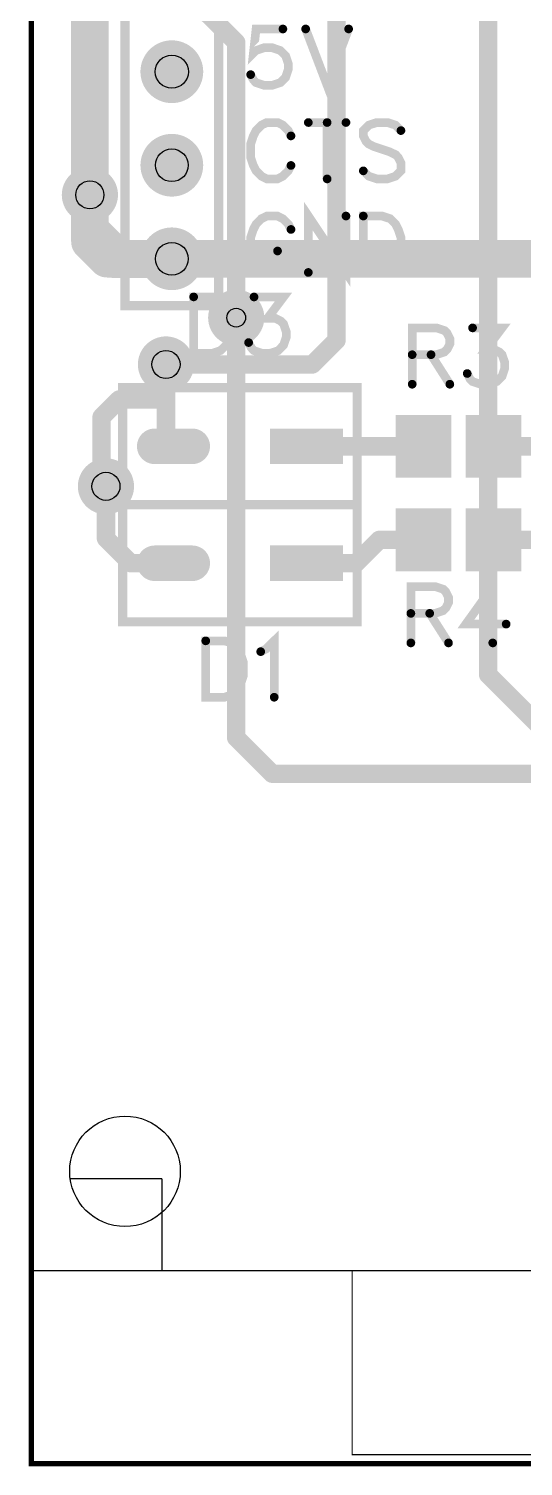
# Model space of a CAD drawing. Extents: x -88 to 103, y -135 to 135.
# Drawn here: x -0.07 to 13.34, y -0.07 to 38.96 of the extents above; entities that cross this region are included whole.
import ezdxf

# ---------------------------------------------------------------- set-up
doc = ezdxf.new("R2010")
doc.units = 0
for name, color, linetype in [('Board_Outline', 13, 'CONTINUOUS'), ('Bottom', 6, 'CONTINUOUS'), ('Bottom_Mask', 10, 'CONTINUOUS'), ('Drill_Bottom', 8, 'CONTINUOUS'), ('Drill_Top', 7, 'CONTINUOUS'), ('Top', 5, 'CONTINUOUS'), ('Top_Assy', 1, 'CONTINUOUS'), ('Top_Mask', 3, 'CONTINUOUS'), ('Top_Paste', 4, 'CONTINUOUS'), ('Top_Silk', 2, 'CONTINUOUS')]:
    doc.layers.add(name, color=color, linetype=linetype)

msp = doc.modelspace()

# ---------------------------------------------------------------- linework, layer by layer
at = {"layer": 'Board_Outline', "linetype": 'CONTINUOUS', "const_width": 0.14}
msp.add_lwpolyline([(-0.0005, 0), (79.9995, 0), (79.9995, 110), (-0.0005, 110), (-0.0005, 0)], dxfattribs=at)
at = {"layer": 'Bottom', "linetype": 'CONTINUOUS'}
for points, const_width in [([(12.3899, 45.6502), (12.3899, 21.4268)], 0.5), ([(8.2775, 41.1205), (8.2775, 30.5052)], 0.5), ([(5.5564, 38.5904), (3.8098, 40.337)], 0.5), ([(5.5564, 31.1182), (5.5564, 38.5904)], 0.5), ([(1.5872, 34.4523), (1.5872, 33.3409)], 1.016), ([(1.5872, 33.3409), (2.2223, 32.7058)], 1.016), ([(2.2223, 32.7058), (3.7987, 32.7058)], 1.016), ([(3.7987, 32.7058), (3.8098, 32.717)], 1.016), ([(8.2775, 30.5052), (7.6203, 29.848)], 0.5), ([(7.6203, 29.848), (3.6512, 29.848)], 0.5), ([(12.3899, 21.4268), (19.6866, 14.1301)], 0.5)]:
    msp.add_lwpolyline(points, dxfattribs=dict(at, const_width=const_width))
for points, const_width in [([(5.4314, 38.5904, 1), (5.6814, 38.5904, 1), (5.4314, 38.5904, 1)], 0.25), ([(5.4314, 38.5904, 1), (5.6814, 38.5904, 1), (5.4314, 38.5904, 1)], 0.25), ([(4.1848, 37.797, 1), (3.4348, 37.797, 1), (4.1848, 37.797, 1)], 0.75), ([(4.1845, 35.257, 1), (3.4352, 35.257, 1), (4.1845, 35.257, 1)], 0.7493), ([(1.9682, 34.4523, 1), (1.2062, 34.4523, 1), (1.9682, 34.4523, 1)], 0.762), ([(1.3332, 34.4523, 1), (1.8412, 34.4523, 1), (1.3332, 34.4523, 1)], 0.508), ([(1.3332, 33.3409, 1), (1.8412, 33.3409, 1), (1.3332, 33.3409, 1)], 0.508), ([(1.3332, 33.3409, 1), (1.8412, 33.3409, 1), (1.3332, 33.3409, 1)], 0.508), ([(1.9683, 32.7058, 1), (2.4763, 32.7058, 1), (1.9683, 32.7058, 1)], 0.508), ([(1.9683, 32.7058, 1), (2.4763, 32.7058, 1), (1.9683, 32.7058, 1)], 0.508), ([(4.1845, 32.717, 1), (3.4352, 32.717, 1), (4.1845, 32.717, 1)], 0.7493), ([(3.5447, 32.7058, 1), (4.0527, 32.7058, 1), (3.5447, 32.7058, 1)], 0.508), ([(3.5447, 32.7058, 1), (4.0527, 32.7058, 1), (3.5447, 32.7058, 1)], 0.508), ([(3.5558, 32.717, 1), (4.0638, 32.717, 1), (3.5558, 32.717, 1)], 0.508), ([(5.9374, 31.1182, 1), (5.1754, 31.1182, 1), (5.9374, 31.1182, 1)], 0.762), ([(5.4314, 31.1182, 1), (5.6814, 31.1182, 1), (5.4314, 31.1182, 1)], 0.25), ([(4.0322, 29.848, 1), (3.2702, 29.848, 1), (4.0322, 29.848, 1)], 0.762), ([(8.1525, 30.5052, 1), (8.4025, 30.5052, 1), (8.1525, 30.5052, 1)], 0.25), ([(8.1525, 30.5052, 1), (8.4025, 30.5052, 1), (8.1525, 30.5052, 1)], 0.25), ([(3.5262, 29.848, 1), (3.7762, 29.848, 1), (3.5262, 29.848, 1)], 0.25), ([(7.4953, 29.848, 1), (7.7453, 29.848, 1), (7.4953, 29.848, 1)], 0.25), ([(7.4953, 29.848, 1), (7.7453, 29.848, 1), (7.4953, 29.848, 1)], 0.25), ([(2.404, 26.5378, 1), (1.642, 26.5378, 1), (2.404, 26.5378, 1)], 0.762), ([(12.2649, 21.4268, 1), (12.5149, 21.4268, 1), (12.2649, 21.4268, 1)], 0.25), ([(12.2649, 21.4268, 1), (12.5149, 21.4268, 1), (12.2649, 21.4268, 1)], 0.25)]:
    msp.add_lwpolyline(points, format="xyb", dxfattribs=dict(at, const_width=const_width))
at = {"layer": 'Bottom_Mask', "linetype": 'CONTINUOUS'}
for points, const_width in [([(4.2358, 37.797, 1), (3.3838, 37.797, 1), (4.2358, 37.797, 1)], 0.852), ([(3.3838, 37.797, 1), (4.2358, 37.797, 1), (3.3838, 37.797, 1)], 0.852), ([(4.2355, 35.257, 1), (3.3842, 35.257, 1), (4.2355, 35.257, 1)], 0.8513), ([(3.3842, 35.257, 1), (4.2355, 35.257, 1), (3.3842, 35.257, 1)], 0.8513), ([(4.2355, 32.717, 1), (3.3842, 32.717, 1), (4.2355, 32.717, 1)], 0.8513), ([(3.3842, 32.717, 1), (4.2355, 32.717, 1), (3.3842, 32.717, 1)], 0.8513)]:
    msp.add_lwpolyline(points, format="xyb", dxfattribs=dict(at, const_width=const_width))
at = {"layer": 'Drill_Bottom'}
for centre, radius in [((3.8098, 37.797), 0.45), ((3.8098, 35.257), 0.4445), ((1.5872, 34.4523), 0.381), ((3.8098, 32.717), 0.4445), ((5.5564, 31.1182), 0.254), ((3.6512, 29.848), 0.381), ((2.023, 26.5378), 0.381), ((2.5396, 7.9381), 1.5)]:
    msp.add_circle(centre, radius, dxfattribs=at)
at = {"layer": 'Drill_Top'}
for centre, radius in [((3.8098, 37.797), 0.45), ((3.8098, 35.257), 0.4445), ((1.5872, 34.4523), 0.381), ((3.8098, 32.717), 0.4445), ((5.5564, 31.1182), 0.254), ((3.6512, 29.848), 0.381), ((2.023, 26.5378), 0.381), ((2.5396, 7.9381), 1.5)]:
    msp.add_circle(centre, radius, dxfattribs=at)
at = {"layer": 'Top', "linetype": 'CONTINUOUS'}
for points, const_width in [([(1.5872, 51.1228), (1.5872, 34.4523)], 1.016), ([(1.5872, 34.4523), (1.5872, 33.1821)], 1.016), ([(1.5872, 34.4523), (1.5872, 34.4523)], 1.016), ([(1.5872, 34.4523), (1.5872, 33.4997)], 1.016), ([(1.5872, 33.4997), (2.381, 32.7058)], 1.016), ([(1.5872, 33.1821), (2.0524, 32.717)], 1.016), ([(2.0524, 32.717), (3.8098, 32.717)], 1.016), ([(2.381, 32.7058), (3.7987, 32.7058)], 1.016), ([(3.7987, 32.7058), (3.8098, 32.717)], 1.016), ([(3.8098, 32.717), (14.7537, 32.717)], 1.016), ([(5.5564, 31.1182), (5.5564, 19.7112)], 0.5), ([(3.6512, 29.848), (3.6512, 27.625)], 0.5), ([(3.6512, 29.848), (3.6512, 28.8954)], 0.5), ([(2.381, 28.8954), (1.9047, 28.4191)], 0.5), ([(3.6512, 28.8954), (2.381, 28.8954)], 0.5), ([(1.9047, 28.4191), (1.9047, 26.5378)], 0.5), ([(3.6512, 27.625), (3.8552, 27.625)], 0.5), ([(7.4616, 27.625), (10.6366, 27.625)], 0.5), ([(10.6366, 27.625), (10.6366, 27.625)], 0.5), ([(14.6636, 27.625), (12.5366, 27.625)], 0.5), ([(1.9047, 26.5378), (2.023, 26.5378)], 0.5), ([(2.023, 26.5378), (2.023, 25.1255)], 0.5), ([(2.023, 25.1255), (2.6989, 24.4496)], 0.5), ([(9.4384, 25.0846), (8.8034, 24.4496)], 0.5), ([(10.6365, 25.0846), (9.4384, 25.0846)], 0.5), ([(14.1516, 25.085), (12.5365, 25.085)], 0.5), ([(12.5365, 25.085), (12.5365, 25.0846)], 0.5), ([(2.6989, 24.4496), (3.8555, 24.4496)], 0.5), ([(8.8034, 24.4496), (7.4619, 24.4496)], 0.5), ([(5.5564, 19.7112), (6.5332, 18.7344)], 0.5), ([(6.5332, 18.7344), (71.127, 18.7344)], 0.5)]:
    msp.add_lwpolyline(points, dxfattribs=dict(at, const_width=const_width))
for points, const_width in [([(4.1848, 37.797, 1), (3.4348, 37.797, 1), (4.1848, 37.797, 1)], 0.75), ([(4.1845, 35.257, 1), (3.4352, 35.257, 1), (4.1845, 35.257, 1)], 0.7493), ([(1.9682, 34.4523, 1), (1.2062, 34.4523, 1), (1.9682, 34.4523, 1)], 0.762), ([(1.3332, 34.4523, 1), (1.8412, 34.4523, 1), (1.3332, 34.4523, 1)], 0.508), ([(1.3332, 34.4523, 1), (1.8412, 34.4523, 1), (1.3332, 34.4523, 1)], 0.508), ([(1.3332, 34.4523, 1), (1.8412, 34.4523, 1), (1.3332, 34.4523, 1)], 0.508), ([(1.3332, 34.4523, 1), (1.8412, 34.4523, 1), (1.3332, 34.4523, 1)], 0.508), ([(1.3332, 33.4997, 1), (1.8412, 33.4997, 1), (1.3332, 33.4997, 1)], 0.508), ([(1.3332, 33.4997, 1), (1.8412, 33.4997, 1), (1.3332, 33.4997, 1)], 0.508), ([(1.3332, 33.1821, 1), (1.8412, 33.1821, 1), (1.3332, 33.1821, 1)], 0.508), ([(1.3332, 33.1821, 1), (1.8412, 33.1821, 1), (1.3332, 33.1821, 1)], 0.508), ([(1.7984, 32.717, 1), (2.3064, 32.717, 1), (1.7984, 32.717, 1)], 0.508), ([(1.7984, 32.717, 1), (2.3064, 32.717, 1), (1.7984, 32.717, 1)], 0.508), ([(2.127, 32.7058, 1), (2.635, 32.7058, 1), (2.127, 32.7058, 1)], 0.508), ([(2.127, 32.7058, 1), (2.635, 32.7058, 1), (2.127, 32.7058, 1)], 0.508), ([(4.1845, 32.717, 1), (3.4352, 32.717, 1), (4.1845, 32.717, 1)], 0.7493), ([(3.5447, 32.7058, 1), (4.0527, 32.7058, 1), (3.5447, 32.7058, 1)], 0.508), ([(3.5447, 32.7058, 1), (4.0527, 32.7058, 1), (3.5447, 32.7058, 1)], 0.508), ([(3.5558, 32.717, 1), (4.0638, 32.717, 1), (3.5558, 32.717, 1)], 0.508), ([(3.5558, 32.717, 1), (4.0638, 32.717, 1), (3.5558, 32.717, 1)], 0.508), ([(3.5558, 32.717, 1), (4.0638, 32.717, 1), (3.5558, 32.717, 1)], 0.508), ([(5.9374, 31.1182, 1), (5.1754, 31.1182, 1), (5.9374, 31.1182, 1)], 0.762), ([(5.4314, 31.1182, 1), (5.6814, 31.1182, 1), (5.4314, 31.1182, 1)], 0.25), ([(4.0322, 29.848, 1), (3.2702, 29.848, 1), (4.0322, 29.848, 1)], 0.762), ([(3.5262, 29.848, 1), (3.7762, 29.848, 1), (3.5262, 29.848, 1)], 0.25), ([(3.5262, 29.848, 1), (3.7762, 29.848, 1), (3.5262, 29.848, 1)], 0.25), ([(2.256, 28.8954, 1), (2.506, 28.8954, 1), (2.256, 28.8954, 1)], 0.25), ([(2.256, 28.8954, 1), (2.506, 28.8954, 1), (2.256, 28.8954, 1)], 0.25), ([(3.5262, 28.8954, 1), (3.7762, 28.8954, 1), (3.5262, 28.8954, 1)], 0.25), ([(3.5262, 28.8954, 1), (3.7762, 28.8954, 1), (3.5262, 28.8954, 1)], 0.25), ([(1.7797, 28.4191, 1), (2.0297, 28.4191, 1), (1.7797, 28.4191, 1)], 0.25), ([(1.7797, 28.4191, 1), (2.0297, 28.4191, 1), (1.7797, 28.4191, 1)], 0.25), ([(3.5377, 27.625, 1), (3.1567, 27.625, 1), (3.5377, 27.625, 1)], 0.381), ([(3.5262, 27.625, 1), (3.7762, 27.625, 1), (3.5262, 27.625, 1)], 0.25), ([(3.5262, 27.625, 1), (3.7762, 27.625, 1), (3.5262, 27.625, 1)], 0.25), ([(3.7302, 27.625, 1), (3.9802, 27.625, 1), (3.7302, 27.625, 1)], 0.25), ([(4.5537, 27.625, 1), (4.1727, 27.625, 1), (4.5537, 27.625, 1)], 0.381), ([(7.3366, 27.625, 1), (7.5866, 27.625, 1), (7.3366, 27.625, 1)], 0.25), ([(10.5116, 27.625, 1), (10.7616, 27.625, 1), (10.5116, 27.625, 1)], 0.25), ([(10.5116, 27.625, 1), (10.7616, 27.625, 1), (10.5116, 27.625, 1)], 0.25), ([(12.4116, 27.625, 1), (12.6616, 27.625, 1), (12.4116, 27.625, 1)], 0.25), ([(2.404, 26.5378, 1), (1.642, 26.5378, 1), (2.404, 26.5378, 1)], 0.762), ([(1.7797, 26.5378, 1), (2.0297, 26.5378, 1), (1.7797, 26.5378, 1)], 0.25), ([(1.7797, 26.5378, 1), (2.0297, 26.5378, 1), (1.7797, 26.5378, 1)], 0.25), ([(1.898, 26.5378, 1), (2.148, 26.5378, 1), (1.898, 26.5378, 1)], 0.25), ([(1.898, 26.5378, 1), (2.148, 26.5378, 1), (1.898, 26.5378, 1)], 0.25), ([(1.898, 25.1255, 1), (2.148, 25.1255, 1), (1.898, 25.1255, 1)], 0.25), ([(1.898, 25.1255, 1), (2.148, 25.1255, 1), (1.898, 25.1255, 1)], 0.25), ([(9.3134, 25.0846, 1), (9.5634, 25.0846, 1), (9.3134, 25.0846, 1)], 0.25), ([(9.3134, 25.0846, 1), (9.5634, 25.0846, 1), (9.3134, 25.0846, 1)], 0.25), ([(10.5115, 25.0846, 1), (10.7615, 25.0846, 1), (10.5115, 25.0846, 1)], 0.25), ([(12.4115, 25.085, 1), (12.6615, 25.085, 1), (12.4115, 25.085, 1)], 0.25), ([(12.4115, 25.085, 1), (12.6615, 25.085, 1), (12.4115, 25.085, 1)], 0.25), ([(2.5739, 24.4496, 1), (2.8239, 24.4496, 1), (2.5739, 24.4496, 1)], 0.25), ([(2.5739, 24.4496, 1), (2.8239, 24.4496, 1), (2.5739, 24.4496, 1)], 0.25), ([(3.538, 24.4496, 1), (3.157, 24.4496, 1), (3.538, 24.4496, 1)], 0.381), ([(3.7305, 24.4496, 1), (3.9805, 24.4496, 1), (3.7305, 24.4496, 1)], 0.25), ([(4.554, 24.4496, 1), (4.173, 24.4496, 1), (4.554, 24.4496, 1)], 0.381), ([(7.3369, 24.4496, 1), (7.5869, 24.4496, 1), (7.3369, 24.4496, 1)], 0.25), ([(8.6784, 24.4496, 1), (8.9284, 24.4496, 1), (8.6784, 24.4496, 1)], 0.25), ([(8.6784, 24.4496, 1), (8.9284, 24.4496, 1), (8.6784, 24.4496, 1)], 0.25), ([(5.4314, 19.7112, 1), (5.6814, 19.7112, 1), (5.4314, 19.7112, 1)], 0.25), ([(5.4314, 19.7112, 1), (5.6814, 19.7112, 1), (5.4314, 19.7112, 1)], 0.25), ([(6.4082, 18.7344, 1), (6.6582, 18.7344, 1), (6.4082, 18.7344, 1)], 0.25), ([(6.4082, 18.7344, 1), (6.6582, 18.7344, 1), (6.4082, 18.7344, 1)], 0.25)]:
    msp.add_lwpolyline(points, format="xyb", dxfattribs=dict(at, const_width=const_width))
at = {"layer": 'Top'}
for points in [[(9.9866, 28.375), (11.2866, 28.375), (9.9866, 26.875), (11.2866, 26.875)], [(11.8866, 28.375), (13.1866, 28.375), (11.8866, 26.875), (13.1866, 26.875)], [(3.3472, 28.006), (4.3632, 28.006), (3.3472, 27.244), (4.3632, 27.244)], [(6.5726, 28.006), (8.3506, 28.006), (6.5726, 27.244), (8.3506, 27.244)], [(9.9865, 25.8346), (11.2865, 25.8346), (9.9865, 24.3346), (11.2865, 24.3346)], [(11.8865, 25.8346), (13.1865, 25.8346), (11.8865, 24.3346), (13.1865, 24.3346)], [(3.3475, 24.8306), (4.3635, 24.8306), (3.3475, 24.0686), (4.3635, 24.0686)], [(6.5729, 24.8306), (8.3509, 24.8306), (6.5729, 24.0686), (8.3509, 24.0686)]]:
    msp.add_solid(points, dxfattribs=at)
at = {"layer": 'Top_Assy', "linetype": 'CONTINUOUS', "const_width": 0.0333}
for points in [[(0.0398, 70.1345), (51.0435, 70.1345), (51.0435, 5.242), (0.0398, 5.242), (0.0398, 70.1345)], [(1.0436, 7.742), (3.5436, 7.742)], [(3.5436, 7.742), (3.5436, 5.242)], [(8.7023, 5.242), (43.7023, 5.242), (43.7023, 0.242), (8.7023, 0.242), (8.7023, 5.242)]]:
    msp.add_lwpolyline(points, dxfattribs=at)
at = {"layer": 'Top_Mask', "linetype": 'CONTINUOUS'}
for points, const_width in [([(4.2358, 37.797, 1), (3.3838, 37.797, 1), (4.2358, 37.797, 1)], 0.852), ([(3.3838, 37.797, 1), (4.2358, 37.797, 1), (3.3838, 37.797, 1)], 0.852), ([(4.2355, 35.257, 1), (3.3842, 35.257, 1), (4.2355, 35.257, 1)], 0.8513), ([(3.3842, 35.257, 1), (4.2355, 35.257, 1), (3.3842, 35.257, 1)], 0.8513), ([(4.2355, 32.717, 1), (3.3842, 32.717, 1), (4.2355, 32.717, 1)], 0.8513), ([(3.3842, 32.717, 1), (4.2355, 32.717, 1), (3.3842, 32.717, 1)], 0.8513), ([(3.5887, 27.625, 1), (3.1057, 27.625, 1), (3.5887, 27.625, 1)], 0.483), ([(4.1217, 27.625, 1), (4.6047, 27.625, 1), (4.1217, 27.625, 1)], 0.483), ([(3.589, 24.4496, 1), (3.106, 24.4496, 1), (3.589, 24.4496, 1)], 0.483), ([(4.122, 24.4496, 1), (4.605, 24.4496, 1), (4.122, 24.4496, 1)], 0.483)]:
    msp.add_lwpolyline(points, format="xyb", dxfattribs=dict(at, const_width=const_width))
at = {"layer": 'Top_Mask'}
for points in [[(3.3472, 28.108), (4.3632, 28.108), (3.3472, 27.142), (4.3632, 27.142)], [(6.4706, 28.108), (8.4526, 28.108), (6.4706, 27.142), (8.4526, 27.142)], [(9.8846, 28.477), (11.3886, 28.477), (9.8846, 26.773), (11.3886, 26.773)], [(11.7846, 28.477), (13.2886, 28.477), (11.7846, 26.773), (13.2886, 26.773)], [(9.8845, 25.9366), (11.3885, 25.9366), (9.8845, 24.2326), (11.3885, 24.2326)], [(11.7845, 25.9366), (13.2885, 25.9366), (11.7845, 24.2326), (13.2885, 24.2326)], [(3.3475, 24.9326), (4.3635, 24.9326), (3.3475, 23.9666), (4.3635, 23.9666)], [(6.4709, 24.9326), (8.4529, 24.9326), (6.4709, 23.9666), (8.4529, 23.9666)]]:
    msp.add_solid(points, dxfattribs=at)
at = {"layer": 'Top_Paste', "linetype": 'CONTINUOUS', "const_width": 0.381}
for points in [[(3.1567, 27.625, 1), (3.5377, 27.625, 1), (3.1567, 27.625, 1)], [(4.1727, 27.625, 1), (4.5537, 27.625, 1), (4.1727, 27.625, 1)], [(3.157, 24.4496, 1), (3.538, 24.4496, 1), (3.157, 24.4496, 1)], [(4.173, 24.4496, 1), (4.554, 24.4496, 1), (4.173, 24.4496, 1)]]:
    msp.add_lwpolyline(points, format="xyb", dxfattribs=at)
at = {"layer": 'Top_Paste'}
for points in [[(9.9866, 28.375), (11.2866, 28.375), (9.9866, 26.875), (11.2866, 26.875)], [(11.8866, 28.375), (13.1866, 28.375), (11.8866, 26.875), (13.1866, 26.875)], [(3.3472, 28.006), (4.3632, 28.006), (3.3472, 27.244), (4.3632, 27.244)], [(6.5726, 28.006), (8.3506, 28.006), (6.5726, 27.244), (8.3506, 27.244)], [(9.9865, 25.8346), (11.2865, 25.8346), (9.9865, 24.3346), (11.2865, 24.3346)], [(11.8865, 25.8346), (13.1865, 25.8346), (11.8865, 24.3346), (13.1865, 24.3346)], [(3.3475, 24.8306), (4.3635, 24.8306), (3.3475, 24.0686), (4.3635, 24.0686)], [(6.5729, 24.8306), (8.3509, 24.8306), (6.5729, 24.0686), (8.3509, 24.0686)]]:
    msp.add_solid(points, dxfattribs=at)
at = {"layer": 'Top_Silk', "linetype": 'CONTINUOUS'}
for points, const_width in [([(5.0795, 46.6866), (2.5404, 46.6866), (2.5404, 31.4465), (5.0795, 31.4465), (5.0795, 46.6866)], 0.25), ([(6.823, 38.9571), (6.0952, 38.9571), (6.0228, 38.3017), (6.0952, 38.3742), (6.3142, 38.4483), (6.5316, 38.4483), (6.7506, 38.3742), (6.8971, 38.2293), (6.9696, 38.0103), (6.9696, 37.8654), (6.8971, 37.6464), (6.7506, 37.4999), (6.5316, 37.4274), (6.3142, 37.4274), (6.0952, 37.4999), (6.0228, 37.574), (5.9487, 37.7189)], 0.2353), ([(7.4402, 38.9587), (8.023, 37.4274), (8.6059, 38.9587)], 0.2353), ([(7.042, 36.0536), (6.9696, 36.1984), (6.823, 36.345), (6.6781, 36.4174), (6.3867, 36.4174), (6.2401, 36.345), (6.0952, 36.1984), (6.0211, 36.0536), (5.9487, 35.8346), (5.9487, 35.469), (6.0211, 35.2517), (6.0952, 35.1051), (6.2401, 34.9602), (6.3867, 34.8861), (6.6781, 34.8861), (6.823, 34.9602), (6.9696, 35.1051), (7.042, 35.2517)], 0.2353), ([(7.5126, 36.4174), (8.5335, 36.4174)], 0.2353), ([(8.023, 36.4174), (8.023, 34.8861)], 0.2353), ([(10.0249, 36.1984), (9.8801, 36.345), (9.6611, 36.4174), (9.3696, 36.4174), (9.1506, 36.345), (9.0041, 36.1984), (9.0041, 36.0536), (9.0782, 35.907), (9.1506, 35.8346), (9.2955, 35.7621), (9.7335, 35.6156), (9.8801, 35.5431), (9.9525, 35.469), (10.0249, 35.3241), (10.0249, 35.1051), (9.8801, 34.9602), (9.6611, 34.8861), (9.3696, 34.8861), (9.1506, 34.9602), (9.0041, 35.1051)], 0.2353), ([(7.042, 33.5138), (6.9696, 33.6587), (6.823, 33.8052), (6.6781, 33.8777), (6.3867, 33.8777), (6.2401, 33.8052), (6.0952, 33.6587), (6.0211, 33.5138), (5.9487, 33.2948), (5.9487, 32.9292), (6.0211, 32.7119), (6.0952, 32.5653), (6.2401, 32.4205), (6.3867, 32.3463), (6.6781, 32.3463), (6.823, 32.4205), (6.9696, 32.5653), (7.042, 32.7119), (7.042, 32.9292), (6.6781, 32.9292)], 0.2353), ([(8.5335, 33.8777), (8.5335, 32.3463), (7.5126, 33.8777), (7.5126, 32.3463)], 0.2353), ([(9.0041, 33.8777), (9.0041, 32.3463), (9.5145, 32.3463), (9.7335, 32.4205), (9.8801, 32.5653), (9.9525, 32.7119), (10.0249, 32.9292), (10.0249, 33.2948), (9.9525, 33.5138), (9.8801, 33.6587), (9.7335, 33.8052), (9.5145, 33.8777), (9.0041, 33.8777)], 0.2353), ([(4.4021, 31.6821), (4.4021, 30.1508), (4.9125, 30.1508), (5.1315, 30.2249), (5.2781, 30.3698), (5.3505, 30.5163), (5.4229, 30.7337), (5.4229, 31.0992), (5.3505, 31.3182), (5.2781, 31.4631), (5.1315, 31.6097), (4.9125, 31.6821), (4.4021, 31.6821)], 0.2353), ([(6.0401, 31.6804), (6.8403, 31.6804), (6.404, 31.0975), (6.623, 31.0975), (6.7678, 31.0251), (6.8403, 30.9527), (6.9144, 30.7337), (6.9144, 30.5888), (6.8403, 30.3698), (6.6954, 30.2232), (6.4764, 30.1508), (6.2574, 30.1508), (6.0401, 30.2232), (5.9677, 30.2973), (5.8935, 30.4422)], 0.2353), ([(10.3304, 30.1127), (10.9857, 30.1127), (11.2047, 30.1868), (11.2788, 30.2592), (11.3513, 30.4041), (11.3513, 30.5507), (11.2788, 30.6955), (11.2047, 30.7697), (10.9857, 30.8421), (10.3304, 30.8421), (10.3304, 29.3108)], 0.2353), ([(11.9684, 30.8404), (12.7686, 30.8404), (12.3323, 30.2575), (12.5513, 30.2575), (12.6962, 30.1851), (12.7686, 30.1127), (12.8427, 29.8937), (12.8427, 29.7488), (12.7686, 29.5298), (12.6237, 29.3832), (12.4047, 29.3108), (12.1857, 29.3108), (11.9684, 29.3832), (11.896, 29.4573), (11.8219, 29.6022)], 0.2353), ([(10.8408, 30.1127), (11.3513, 29.3108)], 0.2353), ([(2.4782, 29.215), (8.8382, 29.215), (8.8382, 26.035), (2.4782, 26.035), (2.4782, 29.215)], 0.25), ([(2.4785, 26.0396), (8.8385, 26.0396), (8.8385, 22.8596), (2.4785, 22.8596), (2.4785, 26.0396)], 0.25), ([(10.2941, 23.0883), (10.9495, 23.0883), (11.1685, 23.1624), (11.2426, 23.2348), (11.315, 23.3797), (11.315, 23.5263), (11.2426, 23.6711), (11.1685, 23.7453), (10.9495, 23.8177), (10.2941, 23.8177), (10.2941, 22.2864)], 0.2353), ([(12.515, 22.2864), (12.515, 23.816), (11.7856, 22.7968), (12.8789, 22.7968)], 0.2353), ([(10.8046, 23.0883), (11.315, 22.2864)], 0.2353), ([(4.73, 22.3427), (4.73, 20.8114), (5.2405, 20.8114), (5.4595, 20.8855), (5.606, 21.0304), (5.6785, 21.1769), (5.7509, 21.3943), (5.7509, 21.7598), (5.6785, 21.9788), (5.606, 22.1237), (5.4595, 22.2703), (5.2405, 22.3427), (4.73, 22.3427)], 0.2353), ([(6.2215, 22.0496), (6.368, 22.1237), (6.587, 22.341), (6.587, 20.8114)], 0.2353)]:
    msp.add_lwpolyline(points, dxfattribs=dict(at, const_width=const_width))
at = {"layer": 'Top_Silk', "linetype": 'CONTINUOUS', "const_width": 0.1176}
for points in [[(6.7642, 38.9571, 1), (6.8818, 38.9571, 1), (6.7642, 38.9571, 1)], [(7.3813, 38.9587, 1), (7.499, 38.9587, 1), (7.3813, 38.9587, 1)], [(8.5471, 38.9587, 1), (8.6647, 38.9587, 1), (8.5471, 38.9587, 1)], [(5.8899, 37.7189, 1), (6.0075, 37.7189, 1), (5.8899, 37.7189, 1)], [(7.4538, 36.4174, 1), (7.5714, 36.4174, 1), (7.4538, 36.4174, 1)], [(7.9642, 36.4174, 1), (8.0819, 36.4174, 1), (7.9642, 36.4174, 1)], [(8.4746, 36.4174, 1), (8.5923, 36.4174, 1), (8.4746, 36.4174, 1)], [(9.9661, 36.1984, 1), (10.0838, 36.1984, 1), (9.9661, 36.1984, 1)], [(6.9832, 36.0536, 1), (7.1008, 36.0536, 1), (6.9832, 36.0536, 1)], [(6.9832, 35.2517, 1), (7.1008, 35.2517, 1), (6.9832, 35.2517, 1)], [(8.9452, 35.1051, 1), (9.0629, 35.1051, 1), (8.9452, 35.1051, 1)], [(7.9642, 34.8861, 1), (8.0819, 34.8861, 1), (7.9642, 34.8861, 1)], [(8.4746, 33.8777, 1), (8.5923, 33.8777, 1), (8.4746, 33.8777, 1)], [(8.9452, 33.8777, 1), (9.0629, 33.8777, 1), (8.9452, 33.8777, 1)], [(6.9832, 33.5138, 1), (7.1008, 33.5138, 1), (6.9832, 33.5138, 1)], [(6.6193, 32.9292, 1), (6.7369, 32.9292, 1), (6.6193, 32.9292, 1)], [(7.4538, 32.3463, 1), (7.5714, 32.3463, 1), (7.4538, 32.3463, 1)], [(4.3432, 31.6821, 1), (4.4609, 31.6821, 1), (4.3432, 31.6821, 1)], [(5.9813, 31.6804, 1), (6.0989, 31.6804, 1), (5.9813, 31.6804, 1)], [(11.9096, 30.8404, 1), (12.0272, 30.8404, 1), (11.9096, 30.8404, 1)], [(5.8347, 30.4422, 1), (5.9524, 30.4422, 1), (5.8347, 30.4422, 1)], [(10.2716, 30.1127, 1), (10.3892, 30.1127, 1), (10.2716, 30.1127, 1)], [(10.782, 30.1127, 1), (10.8997, 30.1127, 1), (10.782, 30.1127, 1)], [(11.763, 29.6022, 1), (11.8807, 29.6022, 1), (11.763, 29.6022, 1)], [(10.2716, 29.3108, 1), (10.3892, 29.3108, 1), (10.2716, 29.3108, 1)], [(11.2924, 29.3108, 1), (11.4101, 29.3108, 1), (11.2924, 29.3108, 1)], [(10.2353, 23.0883, 1), (10.353, 23.0883, 1), (10.2353, 23.0883, 1)], [(10.7458, 23.0883, 1), (10.8634, 23.0883, 1), (10.7458, 23.0883, 1)], [(12.8201, 22.7968, 1), (12.9377, 22.7968, 1), (12.8201, 22.7968, 1)], [(4.6712, 22.3427, 1), (4.7888, 22.3427, 1), (4.6712, 22.3427, 1)], [(10.2353, 22.2864, 1), (10.353, 22.2864, 1), (10.2353, 22.2864, 1)], [(11.2562, 22.2864, 1), (11.3738, 22.2864, 1), (11.2562, 22.2864, 1)], [(12.4562, 22.2864, 1), (12.5739, 22.2864, 1), (12.4562, 22.2864, 1)], [(6.1627, 22.0496, 1), (6.2803, 22.0496, 1), (6.1627, 22.0496, 1)], [(6.5282, 20.8114, 1), (6.6459, 20.8114, 1), (6.5282, 20.8114, 1)]]:
    msp.add_lwpolyline(points, format="xyb", dxfattribs=at)

doc.saveas('drawing.dxf')
